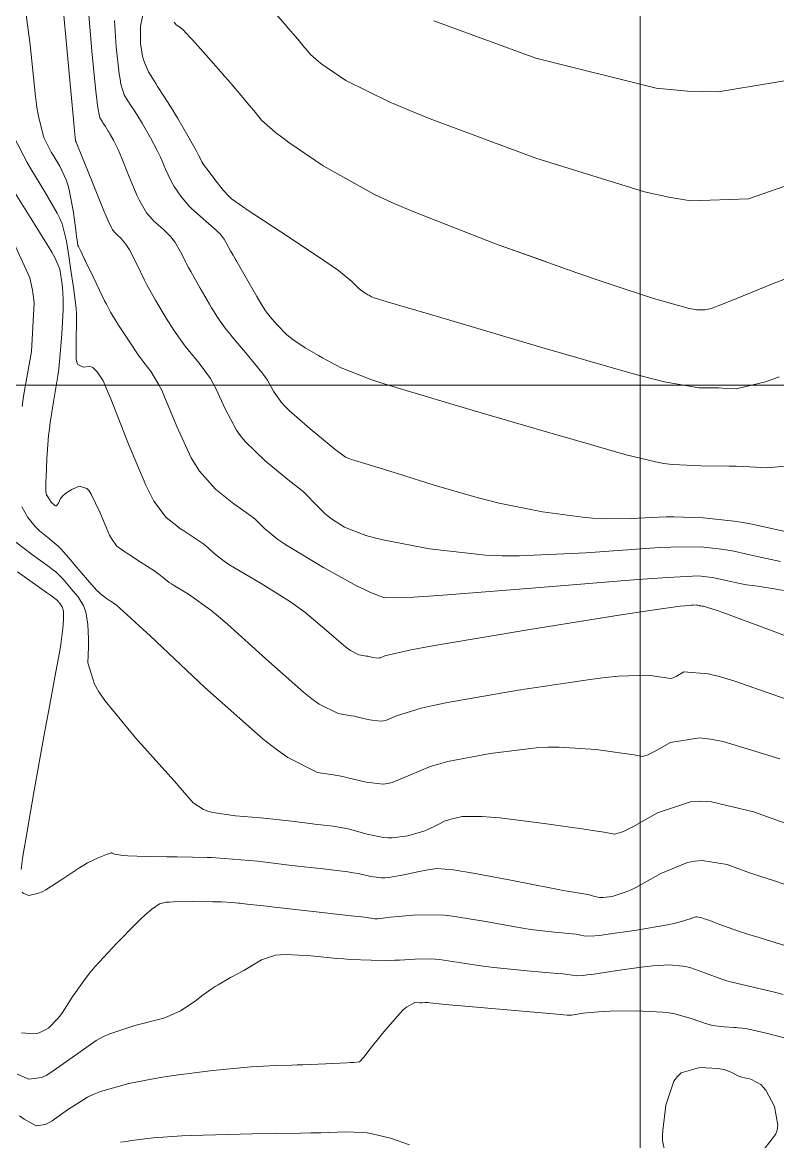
# Model space of a CAD drawing. Header units: millimetres. Extents: x 837475 to 838477, y 1189012 to 1191015.
# Drawn here: x 838037.9 to 838085.1, y 1189166.7 to 1189236.5 of the extents above; entities that cross this region are included whole.
import ezdxf

# ---------------------------------------------------------------- set-up
doc = ezdxf.new("R2010")
doc.units = ezdxf.units.MM
doc.header["$LTSCALE"] = 0.3
doc.layers.add('COORD', color=253, linetype='Continuous', lineweight=20)
doc.layers.add('COTAS 10', color=7, linetype='Continuous', lineweight=9, true_color=0x6e3e2d)
doc.layers.add('COTAS INT', color=7, linetype='Continuous', lineweight=5, true_color=0x9fa19f)

msp = doc.modelspace()

# ---------------------------------------------------------------- linework, layer by layer
at = {"layer": 'COORD'}
for p, q in [((838076.514, 1189013.872), (838076.514, 1191013.872)), ((837476.514, 1189213.872), (838476.514, 1189213.872))]:
    msp.add_line(p, q, dxfattribs=at)
at = {"layer": 'COTAS 10'}
for points in [[(838048.12, 1189221.589), (838047.806, 1189222.21), (838047.452, 1189222.821), (838047.339, 1189222.974), (838047.221, 1189223.121), (838046.74, 1189223.59), (838046.263, 1189224.008), (838046.146, 1189224.121), (838046.036, 1189224.233), (838045.694, 1189224.628), (838045.347, 1189225.212), (838045.234, 1189225.442), (838045.113, 1189225.702), (838044.614, 1189226.891), (838044.128, 1189228.084), (838044.016, 1189228.347), (838043.913, 1189228.581), (838043.622, 1189229.18), (838043.406, 1189229.558), (838043.35, 1189229.651), (838043.297, 1189229.74), (838043.12, 1189230.019), (838042.967, 1189230.254), (838042.929, 1189230.314), (838042.892, 1189230.373), (838042.773, 1189230.568), (838042.63, 1189231.317), (838042.578, 1189231.725), (838042.521, 1189232.219), (838042.27, 1189234.728), (838042.057, 1189237.254)], [(838063.63, 1189236.618), (838070, 1189234.297), (838077.515, 1189232.421), (838079.484, 1189232.238), (838081.404, 1189232.2), (838087.935, 1189233.279), (838093.249, 1189235.034), (838094.403, 1189235.423), (838095.418, 1189235.77), (838097.935, 1189236.674)], [(838037.911, 1189212.555), (838038.012, 1189213.199), (838038.513, 1189215.984), (838038.679, 1189219.008), (838038.569, 1189219.802), (838038.391, 1189220.577), (838037.183, 1189223.222)], [(838085.655, 1189204.719), (838083.513, 1189205.196), (838082.944, 1189205.297), (838082.385, 1189205.384), (838080.454, 1189205.587), (838078.635, 1189205.653), (838078.148, 1189205.653), (838077.667, 1189205.646), (838075.987, 1189205.557), (838074.139, 1189205.537), (838073.551, 1189205.574), (838072.931, 1189205.628), (838070.417, 1189205.978), (838067.721, 1189206.517), (838066.986, 1189206.69), (838066.256, 1189206.875), (838063.659, 1189207.629), (838061.435, 1189208.338), (838060.94, 1189208.494), (838060.497, 1189208.632), (838059.332, 1189208.984), (838058.644, 1189209.188), (838058.501, 1189209.233), (838058.379, 1189209.273), (838058.11, 1189209.376), (838057.692, 1189209.69), (838057.476, 1189209.863), (838057.215, 1189210.073), (838055.912, 1189211.143), (838054.595, 1189212.304), (838054.325, 1189212.571), (838054.097, 1189212.815), (838053.619, 1189213.503), (838053.239, 1189214.18), (838053.073, 1189214.418), (838052.881, 1189214.677), (838051.969, 1189215.795), (838051.043, 1189216.891), (838050.843, 1189217.137), (838050.666, 1189217.358), (838050.23, 1189217.946), (838049.877, 1189218.509), (838049.754, 1189218.713), (838049.619, 1189218.939), (838049.039, 1189219.93), (838048.453, 1189220.967), (838048.314, 1189221.221), (838048.185, 1189221.461), (838047.806, 1189222.21)], [(838085.254, 1189190.542), (838081.704, 1189191.636), (838080.92, 1189191.782), (838080.223, 1189191.86), (838078.427, 1189191.576), (838077.408, 1189190.999), (838077.202, 1189190.893), (838077.028, 1189190.809), (838076.674, 1189190.7), (838076.143, 1189190.792), (838075.859, 1189190.836), (838075.514, 1189190.887), (838073.772, 1189191.139), (838071.46, 1189191.286), (838070.756, 1189191.271), (838070.025, 1189191.232), (838067.154, 1189190.892), (838064.513, 1189190.374), (838063.926, 1189190.224), (838063.401, 1189190.07), (838062.03, 1189189.489), (838061.042, 1189189.063), (838060.758, 1189189.007), (838060.471, 1189188.978), (838059.401, 1189189.097), (838058.268, 1189189.369), (838057.942, 1189189.437), (838057.61, 1189189.501), (838056.365, 1189189.705), (838054.508, 1189190.63), (838053.79, 1189191.148), (838052.983, 1189191.78), (838049.333, 1189195.012), (838045.911, 1189198.221), (838045.248, 1189198.839), (838044.708, 1189199.34), (838043.786, 1189200.172), (838043.688, 1189200.23), (838043.668, 1189200.243), (838043.651, 1189200.254), (838043.614, 1189200.283), (838043.537, 1189200.339), (838043.494, 1189200.367), (838043.443, 1189200.4), (838043.18, 1189200.567), (838042.822, 1189200.844), (838042.711, 1189200.947), (838042.593, 1189201.062), (838042.123, 1189201.571), (838041.618, 1189202.161), (838041.479, 1189202.326), (838041.34, 1189202.492), (838040.839, 1189203.101), (838040.334, 1189203.668), (838040.193, 1189203.808), (838040.05, 1189203.94), (838039.527, 1189204.357), (838039.013, 1189204.774), (838038.876, 1189204.907), (838038.741, 1189205.048), (838038.274, 1189205.619), (838037.901, 1189206.287)], [(838085.536, 1189173.141), (838084.222, 1189173.462), (838083.939, 1189173.529), (838083.693, 1189173.585), (838083.096, 1189173.706), (838082.669, 1189173.757), (838082.529, 1189173.769), (838082.379, 1189173.78), (838081.761, 1189173.813), (838081.042, 1189173.907), (838080.829, 1189173.957), (838080.61, 1189174.018), (838079.767, 1189174.324), (838078.695, 1189174.625), (838078.33, 1189174.683), (838077.937, 1189174.73), (838076.271, 1189174.807), (838074.634, 1189174.788), (838074.258, 1189174.774), (838073.916, 1189174.756), (838072.958, 1189174.662), (838072.357, 1189174.571), (838072.238, 1189174.555), (838072.141, 1189174.544), (838071.964, 1189174.537), (838071.293, 1189174.607), (838070.884, 1189174.644), (838070.378, 1189174.69), (838065.09, 1189175.148), (838064.572, 1189175.194), (838064.147, 1189175.233), (838063.394, 1189175.31), (838063.257, 1189175.331), (838063.221, 1189175.334), (838063.185, 1189175.336), (838063.063, 1189175.333), (838062.897, 1189175.326), (838062.833, 1189175.326), (838062.762, 1189175.325), (838062.442, 1189175.329), (838061.921, 1189175.052), (838061.723, 1189174.875), (838061.502, 1189174.655), (838060.509, 1189173.499), (838059.581, 1189172.337), (838059.4, 1189172.113), (838059.252, 1189171.932), (838058.993, 1189171.633), (838058.645, 1189171.602), (838058.441, 1189171.59), (838058.191, 1189171.576), (838056.897, 1189171.512), (838055.443, 1189171.45), (838055.091, 1189171.437), (838054.761, 1189171.426), (838053.752, 1189171.401), (838052.624, 1189171.346), (838052.219, 1189171.316), (838051.774, 1189171.279), (838049.833, 1189171.093), (838047.685, 1189170.83), (838047.111, 1189170.745), (838046.545, 1189170.655), (838044.573, 1189170.284), (838042.821, 1189169.784), (838042.394, 1189169.612), (838041.993, 1189169.426), (838040.753, 1189168.634), (838039.797, 1189167.944), (838039.575, 1189167.822), (838039.371, 1189167.73), (838038.789, 1189167.646), (838038.051, 1189168.053), (838037.749, 1189168.27)]]:
    msp.add_lwpolyline(points, dxfattribs=at)
at = {"layer": 'COTAS INT'}
for points in [[(838085.483, 1189201.051), (838085.01, 1189201.15), (838083.87, 1189201.338), (838083.158, 1189201.42), (838082.956, 1189201.452), (838082.75, 1189201.489), (838081.989, 1189201.66), (838081.236, 1189201.827), (838081.035, 1189201.863), (838080.839, 1189201.894), (838080.16, 1189201.965), (838078.246, 1189201.88), (838077.271, 1189201.812), (838076.103, 1189201.724), (838070.279, 1189201.247), (838064.478, 1189200.781), (838063.324, 1189200.7), (838062.368, 1189200.64), (838060.549, 1189200.596), (838059.638, 1189200.945), (838059.254, 1189201.132), (838058.813, 1189201.358), (838056.744, 1189202.503), (838054.694, 1189203.726), (838054.265, 1189204.002), (838053.896, 1189204.25), (838053.064, 1189204.92), (838052.62, 1189205.372), (838052.495, 1189205.484), (838052.37, 1189205.589), (838051.913, 1189205.919), (838051.34, 1189206.32), (838051.141, 1189206.47), (838050.925, 1189206.637), (838050.003, 1189207.382), (838049.002, 1189208.502), (838048.737, 1189208.906), (838048.478, 1189209.351), (838047.584, 1189211.294), (838046.814, 1189213.159), (838046.634, 1189213.555), (838046.467, 1189213.898), (838045.979, 1189214.701), (838045.519, 1189215.287), (838045.369, 1189215.493), (838045.21, 1189215.718), (838044.553, 1189216.691), (838043.944, 1189217.624), (838043.814, 1189217.825), (838043.702, 1189218.001), (838043.438, 1189218.428), (838043.178, 1189218.929), (838043.068, 1189219.151), (838042.941, 1189219.409), (838042.346, 1189220.645), (838041.781, 1189221.83), (838041.672, 1189222.057), (838041.585, 1189222.239), (838041.443, 1189222.531), (838041.438, 1189222.535), (838041.436, 1189222.537), (838041.433, 1189222.541), (838041.427, 1189222.552), (838041.424, 1189222.558), (838041.421, 1189222.566), (838041.407, 1189222.601), (838041.352, 1189222.944), (838041.323, 1189223.145), (838041.289, 1189223.392), (838041.117, 1189224.666), (838040.861, 1189226.066), (838040.773, 1189226.392), (838040.679, 1189226.691), (838040.278, 1189227.549), (838039.852, 1189228.239), (838039.742, 1189228.431), (838039.635, 1189228.625), (838039.275, 1189229.33), (838038.938, 1189230.649), (838038.845, 1189231.23), (838038.752, 1189231.904), (838038.419, 1189235.118), (838037.937, 1189238.743)], [(838040.434, 1189237.855), (838040.745, 1189234.486), (838041.058, 1189231.122), (838041.119, 1189230.479), (838041.168, 1189229.961), (838041.249, 1189229.133), (838041.256, 1189229.121), (838041.259, 1189229.118), (838041.261, 1189229.114), (838041.27, 1189229.1), (838041.281, 1189229.083), (838041.284, 1189229.077), (838041.288, 1189229.072), (838041.301, 1189229.049), (838041.469, 1189228.631), (838041.571, 1189228.377), (838041.696, 1189228.063), (838042.345, 1189226.426), (838043.021, 1189224.756), (838043.163, 1189224.42), (838043.285, 1189224.14), (838043.563, 1189223.585), (838043.736, 1189223.385), (838043.792, 1189223.328), (838043.851, 1189223.271), (838044.092, 1189223.06), (838044.403, 1189222.68), (838044.506, 1189222.516), (838044.616, 1189222.326), (838044.994, 1189221.589)], [(838085.203, 1189214.39), (838084.343, 1189214.089), (838082.525, 1189213.646), (838081.674, 1189213.694), (838081.424, 1189213.702), (838081.168, 1189213.708), (838080.193, 1189213.71), (838078.047, 1189214.095), (838077.053, 1189214.342), (838075.886, 1189214.649), (838070.227, 1189216.269), (838064.639, 1189217.927), (838063.516, 1189218.26), (838062.578, 1189218.537), (838060.724, 1189219.083), (838060.177, 1189219.246), (838060.063, 1189219.282), (838059.965, 1189219.314), (838059.745, 1189219.4), (838059.61, 1189219.474), (838059.565, 1189219.499), (838059.518, 1189219.526), (838059.32, 1189219.641), (838059.064, 1189219.827), (838058.98, 1189219.9), (838058.89, 1189219.981), (838058.518, 1189220.348), (838057.672, 1189221.028), (838057.283, 1189221.305), (838056.828, 1189221.622), (838054.626, 1189223.089), (838052.463, 1189224.506), (838052.032, 1189224.791), (838051.673, 1189225.03), (838050.986, 1189225.507), (838050.698, 1189225.798), (838050.592, 1189225.92), (838050.475, 1189226.06), (838049.956, 1189226.716), (838049.471, 1189227.356), (838049.376, 1189227.486), (838049.297, 1189227.596), (838049.151, 1189227.822), (838048.992, 1189228.128), (838048.905, 1189228.288), (838048.8, 1189228.48), (838048.263, 1189229.444), (838047.641, 1189230.53), (838047.482, 1189230.799), (838047.329, 1189231.053), (838046.821, 1189231.857), (838046.381, 1189232.533), (838046.27, 1189232.707), (838046.164, 1189232.876), (838045.821, 1189233.439), (838045.554, 1189234.03), (838045.497, 1189234.217), (838045.446, 1189234.415), (838045.32, 1189235.211), (838045.303, 1189236.052), (838045.32, 1189236.277), (838045.347, 1189236.499), (838045.524, 1189237.271)], [(838053.589, 1189237.241), (838054.343, 1189236.39), (838054.518, 1189236.191), (838054.678, 1189236.007), (838055.135, 1189235.477), (838055.477, 1189235.072), (838055.565, 1189234.967), (838055.649, 1189234.865), (838055.929, 1189234.527), (838056.424, 1189234.082), (838056.645, 1189233.914), (838056.902, 1189233.727), (838058.13, 1189232.889), (838060.841, 1189231.559), (838062.033, 1189231.062), (838063.415, 1189230.509), (838070, 1189228.047), (838076.803, 1189225.939), (838078.324, 1189225.609), (838079.686, 1189225.389), (838083.295, 1189225.513), (838086.398, 1189226.592)], [(838044.971, 1189230.938), (838044.674, 1189231.394), (838044.599, 1189231.511), (838044.528, 1189231.625), (838044.297, 1189232.003), (838044.092, 1189232.674), (838044.037, 1189232.971), (838043.983, 1189233.317), (838043.795, 1189234.97), (838043.68, 1189236.653)], [(838085.764, 1189220.588), (838084.796, 1189220.204), (838082.509, 1189219.277), (838081.398, 1189218.824), (838081.17, 1189218.739), (838080.976, 1189218.671), (838080.568, 1189218.572), (838080.376, 1189218.582), (838080.32, 1189218.584), (838080.263, 1189218.585), (838080.043, 1189218.586), (838079.494, 1189218.692), (838079.228, 1189218.76), (838078.913, 1189218.845), (838077.365, 1189219.291), (838074.714, 1189220.152), (838073.703, 1189220.499), (838072.572, 1189220.892), (838067.489, 1189222.703), (838062.271, 1189224.736), (838061.055, 1189225.269), (838059.938, 1189225.79), (838056.73, 1189227.562), (838054.581, 1189229.028), (838054.132, 1189229.356), (838053.746, 1189229.649), (838052.879, 1189230.427), (838052.39, 1189231.019), (838052.243, 1189231.197), (838052.089, 1189231.38), (838051.492, 1189232.089), (838050.785, 1189232.912), (838050.563, 1189233.167), (838050.329, 1189233.434), (838049.392, 1189234.495), (838048.553, 1189235.433), (838048.382, 1189235.622), (838048.237, 1189235.781), (838047.935, 1189236.098), (838047.796, 1189236.212), (838047.754, 1189236.243), (838047.71, 1189236.272), (838047.539, 1189236.374), (838047.422, 1189236.543)], [(838086.254, 1189208.89), (838084.483, 1189208.72), (838082.971, 1189208.805), (838082.528, 1189208.82), (838082.073, 1189208.83), (838080.342, 1189208.834), (838078.514, 1189208.929), (838077.998, 1189208.996), (838077.478, 1189209.082), (838075.565, 1189209.541), (838072.931, 1189210.313), (838071.957, 1189210.596), (838070.876, 1189210.909), (838066.087, 1189212.291), (838061.488, 1189213.659), (838060.528, 1189213.963), (838059.703, 1189214.236), (838057.854, 1189214.954), (838056.919, 1189215.457), (838056.671, 1189215.594), (838056.428, 1189215.729), (838055.588, 1189216.212), (838054.828, 1189216.72), (838054.636, 1189216.872), (838054.451, 1189217.03), (838053.848, 1189217.64), (838053.392, 1189218.174), (838053.3, 1189218.283), (838053.223, 1189218.376), (838053.068, 1189218.574), (838052.844, 1189218.951), (838052.724, 1189219.157), (838052.578, 1189219.408), (838051.84, 1189220.681), (838051.09, 1189221.986), (838050.937, 1189222.256), (838050.807, 1189222.487), (838050.535, 1189222.993), (838050.287, 1189223.317), (838050.173, 1189223.433), (838050.038, 1189223.561), (838049.389, 1189224.12), (838048.675, 1189224.744), (838048.5, 1189224.913), (838048.336, 1189225.081), (838047.825, 1189225.672), (838047.409, 1189226.284), (838047.305, 1189226.464), (838047.205, 1189226.649), (838046.882, 1189227.357), (838046.56, 1189228.106), (838046.461, 1189228.317), (838046.356, 1189228.53), (838045.942, 1189229.312), (838045.524, 1189230.044), (838045.416, 1189230.225), (838045.313, 1189230.396), (838044.971, 1189230.938)], [(838037.269, 1189229.639), (838038.014, 1189228.181), (838038.236, 1189227.78), (838038.464, 1189227.382), (838039.346, 1189225.955), (838040.116, 1189224.619), (838040.275, 1189224.278), (838040.41, 1189223.949), (838040.699, 1189222.862), (838040.847, 1189221.806), (838040.893, 1189221.496), (838040.941, 1189221.179), (838041.134, 1189219.969), (838041.283, 1189218.684), (838041.304, 1189218.32), (838041.315, 1189217.951), (838041.285, 1189216.59), (838041.3, 1189215.502), (838041.341, 1189215.307), (838041.397, 1189215.158), (838041.734, 1189214.999), (838042.135, 1189215.04), (838042.233, 1189215.016), (838042.324, 1189214.977), (838042.606, 1189214.706), (838042.812, 1189214.397), (838042.856, 1189214.332), (838042.894, 1189214.277), (838042.984, 1189214.155), (838043.259, 1189213.509), (838043.414, 1189213.124), (838043.602, 1189212.649), (838044.566, 1189210.189), (838045.647, 1189207.636), (838045.909, 1189207.102), (838046.155, 1189206.644), (838046.911, 1189205.615), (838047.572, 1189205.096), (838047.758, 1189204.959), (838047.946, 1189204.825), (838048.637, 1189204.365), (838049.259, 1189203.944), (838049.404, 1189203.835), (838049.536, 1189203.73), (838049.914, 1189203.374), (838050.545, 1189202.882), (838050.837, 1189202.689), (838051.18, 1189202.472), (838052.843, 1189201.486), (838054.684, 1189200.342), (838055.14, 1189200.026), (838055.573, 1189199.71), (838056.939, 1189198.568), (838057.986, 1189197.641), (838058.218, 1189197.46), (838058.424, 1189197.311), (838058.957, 1189197.046), (838059.314, 1189196.987), (838059.409, 1189196.968), (838059.503, 1189196.949), (838059.828, 1189196.871), (838060.135, 1189196.837), (838060.218, 1189196.845), (838060.299, 1189196.861), (838060.583, 1189196.983), (838062.12, 1189197.337), (838062.991, 1189197.498), (838064.056, 1189197.688), (838069.513, 1189198.602), (838075.057, 1189199.495), (838076.178, 1189199.67), (838077.118, 1189199.815), (838079.018, 1189200.079), (838079.613, 1189200.128), (838079.731, 1189200.137), (838079.829, 1189200.144), (838080.013, 1189200.154), (838080.066, 1189200.148), (838080.081, 1189200.146), (838080.097, 1189200.143), (838080.215, 1189200.117), (838080.232, 1189200.114), (838080.247, 1189200.111), (838080.303, 1189200.105), (838080.393, 1189200.09), (838080.43, 1189200.082), (838080.472, 1189200.073), (838080.669, 1189200.026), (838081.338, 1189199.801), (838081.677, 1189199.679), (838082.083, 1189199.532), (838084.107, 1189198.788), (838086.839, 1189197.773)], [(838037.076, 1189226.525), (838038.413, 1189224.361), (838039.553, 1189222.557), (838039.774, 1189222.179), (838039.956, 1189221.853), (838040.273, 1189221.117), (838040.331, 1189220.705), (838040.349, 1189220.584), (838040.367, 1189220.46), (838040.442, 1189219.988), (838040.485, 1189219.241), (838040.483, 1189218.944), (838040.476, 1189218.608), (838040.4, 1189217.069), (838040.254, 1189215.348), (838040.202, 1189214.897), (838040.146, 1189214.458), (838039.903, 1189212.963), (838039.668, 1189211.537), (838039.618, 1189211.141), (838039.573, 1189210.744), (838039.465, 1189209.306), (838039.413, 1189208.113), (838039.404, 1189207.871), (838039.397, 1189207.667), (838039.391, 1189207.247), (838039.448, 1189207.041), (838039.481, 1189206.971), (838039.521, 1189206.896), (838039.73, 1189206.58), (838039.956, 1189206.356), (838040.009, 1189206.339), (838040.057, 1189206.342), (838040.191, 1189206.515), (838040.324, 1189206.792), (838040.371, 1189206.86), (838040.422, 1189206.925), (838040.641, 1189207.13), (838040.925, 1189207.309), (838041.015, 1189207.357), (838041.112, 1189207.405), (838041.506, 1189207.575), (838041.96, 1189207.428), (838042.095, 1189207.277), (838042.233, 1189207.078), (838042.766, 1189205.959), (838043.267, 1189204.764), (838043.385, 1189204.517), (838043.495, 1189204.306), (838043.819, 1189203.848), (838044.218, 1189203.555), (838044.375, 1189203.448), (838044.552, 1189203.33), (838045.361, 1189202.811), (838046.148, 1189202.3), (838046.312, 1189202.187), (838046.452, 1189202.087), (838046.764, 1189201.829), (838047.098, 1189201.568), (838047.253, 1189201.466), (838047.434, 1189201.351), (838048.314, 1189200.829), (838049.696, 1189199.841), (838050.194, 1189199.433), (838050.742, 1189198.965), (838053.136, 1189196.79), (838055.485, 1189194.711), (838056.004, 1189194.304), (838056.466, 1189193.97), (838057.661, 1189193.375), (838058.462, 1189193.244), (838058.675, 1189193.203), (838058.885, 1189193.159), (838059.614, 1189192.984), (838060.303, 1189192.907), (838060.488, 1189192.926), (838060.67, 1189192.962), (838061.306, 1189193.236), (838062.849, 1189193.718), (838063.603, 1189193.885), (838064.498, 1189194.066), (838068.91, 1189194.841), (838073.401, 1189195.512), (838074.345, 1189195.628), (838075.16, 1189195.713), (838077.024, 1189195.766), (838077.857, 1189195.646), (838078.021, 1189195.621), (838078.157, 1189195.6), (838078.411, 1189195.556), (838078.58, 1189195.609), (838078.663, 1189195.648), (838078.762, 1189195.699), (838079.248, 1189195.975), (838080.779, 1189195.859), (838081.537, 1189195.663), (838082.438, 1189195.396), (838086.898, 1189193.841)], [(838067.489, 1189222.703), (838070.617, 1189221.589)], [(838040.07, 1189221.589), (838039.956, 1189221.853)], [(838040.879, 1189221.589), (838040.847, 1189221.806)], [(838041.896, 1189221.589), (838041.781, 1189221.83)], [(838044.616, 1189222.326), (838045.076, 1189221.428), (838045.563, 1189220.435), (838045.691, 1189220.186), (838045.815, 1189219.948), (838046.239, 1189219.179), (838046.661, 1189218.47), (838046.784, 1189218.269), (838046.911, 1189218.067), (838047.391, 1189217.318), (838047.938, 1189216.538), (838048.106, 1189216.315), (838048.281, 1189216.089), (838048.974, 1189215.248), (838049.674, 1189214.288), (838049.853, 1189213.986), (838050.027, 1189213.67), (838050.601, 1189212.398), (838051.309, 1189211.066), (838051.566, 1189210.71), (838051.849, 1189210.361), (838053.095, 1189209.149), (838054.279, 1189208.178), (838054.524, 1189207.981), (838054.733, 1189207.814), (838055.189, 1189207.473), (838055.481, 1189207.233), (838055.587, 1189207.132), (838055.704, 1189207.015), (838056.214, 1189206.466), (838056.849, 1189205.847), (838057.045, 1189205.686), (838057.249, 1189205.531), (838058.055, 1189205.006), (838059.393, 1189204.498), (838059.932, 1189204.352), (838060.544, 1189204.204), (838063.361, 1189203.652), (838066.864, 1189203.269), (838067.907, 1189203.228), (838068.983, 1189203.215), (838073.133, 1189203.402), (838076.885, 1189203.685), (838077.709, 1189203.733), (838078.441, 1189203.766), (838080.307, 1189203.776), (838081.612, 1189203.639), (838081.99, 1189203.58), (838082.374, 1189203.511), (838083.822, 1189203.189), (838085.285, 1189202.862)], [(838051.318, 1189221.589), (838051.09, 1189221.986)], [(838056.876, 1189221.589), (838056.828, 1189221.622)], [(838086.161, 1189186.317), (838083.609, 1189187.242), (838080.969, 1189187.875), (838080.304, 1189187.9), (838079.667, 1189187.861), (838077.605, 1189187.177), (838076.055, 1189186.299), (838075.741, 1189186.137), (838075.476, 1189186.01), (838074.937, 1189185.843), (838074.129, 1189185.984), (838073.696, 1189186.05), (838073.171, 1189186.129), (838070.52, 1189186.512), (838067.76, 1189186.859), (838067.167, 1189186.915), (838066.649, 1189186.953), (838065.398, 1189186.943), (838064.691, 1189186.785), (838064.515, 1189186.73), (838064.349, 1189186.669), (838063.822, 1189186.409), (838063.258, 1189186.129), (838063.068, 1189186.055), (838062.863, 1189185.984), (838062.002, 1189185.742), (838061.032, 1189185.619), (838060.758, 1189185.622), (838060.483, 1189185.642), (838059.47, 1189185.848), (838058.519, 1189186.113), (838058.282, 1189186.17), (838058.057, 1189186.219), (838057.339, 1189186.338), (838056.579, 1189186.426), (838056.328, 1189186.457), (838056.059, 1189186.489), (838054.937, 1189186.63), (838053.617, 1189186.782), (838053.222, 1189186.822), (838052.816, 1189186.862), (838051.242, 1189187), (838049.83, 1189187.205), (838049.524, 1189187.288), (838049.256, 1189187.381), (838048.597, 1189187.812), (838047.791, 1189188.739), (838047.43, 1189189.145), (838047.01, 1189189.616), (838044.995, 1189191.859), (838043.077, 1189194.198), (838042.717, 1189194.731), (838042.431, 1189195.213), (838042.018, 1189196.537), (838042.063, 1189197.511), (838042.065, 1189197.773), (838042.064, 1189198.031), (838042.024, 1189198.933), (838041.887, 1189199.736), (838041.823, 1189199.932), (838041.749, 1189200.116), (838041.39, 1189200.687), (838040.989, 1189201.154), (838040.888, 1189201.274), (838040.791, 1189201.389), (838040.478, 1189201.767), (838040.013, 1189202.214), (838039.821, 1189202.371), (838039.601, 1189202.543), (838038.575, 1189203.288), (838037.524, 1189204.074)], [(838037.622, 1189202.22), (838039.151, 1189201.147), (838039.449, 1189200.935), (838039.692, 1189200.76), (838040.117, 1189200.434), (838040.194, 1189200.341), (838040.218, 1189200.312), (838040.243, 1189200.283), (838040.341, 1189200.169), (838040.429, 1189200.029), (838040.447, 1189199.983), (838040.463, 1189199.935), (838040.497, 1189199.738), (838040.501, 1189199.446), (838040.498, 1189199.339), (838040.494, 1189199.219), (838040.462, 1189198.691), (838040.36, 1189197.856), (838040.311, 1189197.543), (838040.253, 1189197.195), (838039.968, 1189195.645), (838039.561, 1189193.478), (838039.426, 1189192.741), (838039.282, 1189191.945), (838038.677, 1189188.577), (838038.144, 1189185.536), (838038.044, 1189184.947), (838037.965, 1189184.467), (838037.85, 1189183.646)], [(838037.913, 1189182.231), (838037.978, 1189182.156), (838038.341, 1189182.017), (838038.949, 1189182.154), (838039.168, 1189182.253), (838039.408, 1189182.378), (838040.462, 1189183.051), (838041.527, 1189183.767), (838041.775, 1189183.921), (838042.003, 1189184.055), (838042.658, 1189184.375), (838043.092, 1189184.537), (838043.18, 1189184.571), (838043.255, 1189184.599), (838043.413, 1189184.664), (838043.496, 1189184.675), (838043.525, 1189184.67), (838043.556, 1189184.662), (838043.689, 1189184.605), (838044.082, 1189184.535), (838044.278, 1189184.519), (838044.512, 1189184.504), (838045.67, 1189184.462), (838046.967, 1189184.435), (838047.289, 1189184.429), (838047.594, 1189184.424), (838048.562, 1189184.414), (838049.469, 1189184.393), (838049.737, 1189184.382), (838050.012, 1189184.368), (838051.063, 1189184.296), (838052.097, 1189184.206), (838052.361, 1189184.18), (838052.615, 1189184.154), (838053.454, 1189184.058), (838054.426, 1189183.94), (838054.765, 1189183.9), (838055.134, 1189183.858), (838056.717, 1189183.679), (838058.259, 1189183.487), (838058.602, 1189183.435), (838058.908, 1189183.384), (838059.709, 1189183.208), (838060.368, 1189183.119), (838060.584, 1189183.124), (838060.814, 1189183.142), (838061.768, 1189183.311), (838062.721, 1189183.523), (838062.95, 1189183.567), (838063.164, 1189183.606), (838063.814, 1189183.694), (838064.86, 1189183.612), (838065.324, 1189183.543), (838065.863, 1189183.455), (838068.44, 1189182.968), (838070.99, 1189182.465), (838071.511, 1189182.366), (838071.953, 1189182.284), (838072.883, 1189182.135), (838073.254, 1189182.087), (838073.344, 1189182.068), (838073.427, 1189182.048), (838073.679, 1189181.956), (838073.978, 1189181.892), (838074.091, 1189181.889), (838074.217, 1189181.892), (838074.782, 1189181.955), (838075.642, 1189182.237), (838075.954, 1189182.378), (838076.298, 1189182.546), (838077.807, 1189183.382), (838079.489, 1189184.085), (838079.943, 1189184.17), (838080.391, 1189184.207), (838081.965, 1189183.943), (838083.354, 1189183.439), (838083.686, 1189183.325), (838083.994, 1189183.222), (838084.918, 1189182.94), (838085.992, 1189182.566)], [(838037.87, 1189173.45), (838038.624, 1189173.375), (838038.813, 1189173.397), (838038.992, 1189173.438), (838039.566, 1189173.741), (838040.108, 1189174.294), (838040.267, 1189174.493), (838040.43, 1189174.711), (838041.05, 1189175.662), (838041.866, 1189176.834), (838042.153, 1189177.191), (838042.466, 1189177.563), (838043.814, 1189179.025), (838045.08, 1189180.302), (838045.341, 1189180.557), (838045.563, 1189180.77), (838046.041, 1189181.183), (838046.248, 1189181.315), (838046.3, 1189181.35), (838046.35, 1189181.384), (838046.508, 1189181.502), (838046.911, 1189181.592), (838047.114, 1189181.608), (838047.357, 1189181.621), (838048.567, 1189181.637), (838049.835, 1189181.624), (838050.115, 1189181.618), (838050.364, 1189181.612), (838051.007, 1189181.582), (838051.424, 1189181.546), (838051.531, 1189181.535), (838051.633, 1189181.525), (838051.971, 1189181.486), (838052.794, 1189181.391), (838053.202, 1189181.344), (838053.688, 1189181.29), (838056.096, 1189181.021), (838058.462, 1189180.754), (838058.922, 1189180.7), (838059.297, 1189180.656), (838059.949, 1189180.568), (838060.065, 1189180.552), (838060.103, 1189180.553), (838060.144, 1189180.556), (838060.313, 1189180.586), (838060.733, 1189180.645), (838060.933, 1189180.667), (838061.168, 1189180.691), (838062.317, 1189180.798), (838063.84, 1189180.813), (838064.311, 1189180.78), (838064.803, 1189180.73), (838066.758, 1189180.415), (838068.709, 1189180.054), (838069.198, 1189179.975), (838069.665, 1189179.905), (838071.17, 1189179.73), (838072.296, 1189179.621), (838072.524, 1189179.594), (838072.716, 1189179.568), (838073.107, 1189179.483), (838073.691, 1189179.495), (838074.004, 1189179.529), (838074.382, 1189179.577), (838076.295, 1189179.863), (838078.233, 1189180.196), (838078.626, 1189180.274), (838078.958, 1189180.346), (838079.642, 1189180.552), (838079.917, 1189180.667), (838079.991, 1189180.68), (838080.064, 1189180.686), (838080.321, 1189180.643), (838080.547, 1189180.561), (838080.652, 1189180.526), (838080.802, 1189180.48), (838080.978, 1189180.419), (838081.044, 1189180.392), (838081.117, 1189180.362), (838081.445, 1189180.218), (838082.674, 1189179.796), (838083.315, 1189179.59), (838084.088, 1189179.345), (838087.965, 1189178.14)], [(838085.458, 1189175.829), (838084.987, 1189175.954), (838083.499, 1189176.306), (838082.251, 1189176.605), (838081.931, 1189176.697), (838081.623, 1189176.793), (838080.603, 1189177.169), (838079.679, 1189177.492), (838079.432, 1189177.554), (838079.188, 1189177.604), (838078.337, 1189177.684), (838077.317, 1189177.629), (838076.967, 1189177.594), (838076.587, 1189177.55), (838074.97, 1189177.317), (838073.497, 1189177.094), (838073.207, 1189177.056), (838072.969, 1189177.028), (838072.536, 1189177.01), (838072.004, 1189177.087), (838071.704, 1189177.119), (838071.337, 1189177.155), (838069.457, 1189177.324), (838067.378, 1189177.527), (838066.885, 1189177.585), (838066.428, 1189177.643), (838065.076, 1189177.863), (838063.996, 1189178.027), (838063.71, 1189178.052), (838063.429, 1189178.067), (838062.465, 1189178.046), (838061.481, 1189177.985), (838061.189, 1189177.975), (838060.888, 1189177.968), (838059.728, 1189177.97), (838058.408, 1189178.028), (838058.005, 1189178.056), (838057.587, 1189178.09), (838055.943, 1189178.257), (838054.408, 1189178.341), (838054.059, 1189178.322), (838053.743, 1189178.285), (838052.873, 1189178), (838052.178, 1189177.584), (838051.971, 1189177.465), (838051.759, 1189177.344), (838050.943, 1189176.892), (838050.16, 1189176.445), (838049.969, 1189176.326), (838049.79, 1189176.21), (838049.234, 1189175.81), (838048.721, 1189175.425), (838048.568, 1189175.318), (838048.411, 1189175.211), (838047.803, 1189174.824), (838046.979, 1189174.448), (838046.686, 1189174.347), (838046.363, 1189174.247), (838044.961, 1189173.901), (838043.393, 1189173.391), (838042.966, 1189173.189), (838042.543, 1189172.96), (838041.038, 1189171.911), (838039.72, 1189170.959), (838039.413, 1189170.79), (838039.132, 1189170.663), (838038.329, 1189170.548), (838037.606, 1189170.854)], [(838084.275, 1189166.18), (838084.986, 1189167.095), (838085.078, 1189167.377), (838085.124, 1189167.671), (838084.909, 1189168.835), (838084.371, 1189169.855), (838084.214, 1189170.058), (838084.053, 1189170.227), (838083.44, 1189170.551), (838082.878, 1189170.673), (838082.748, 1189170.715), (838082.63, 1189170.761), (838082.298, 1189170.957), (838081.826, 1189171.14), (838081.62, 1189171.178), (838081.38, 1189171.211), (838080.24, 1189171.283), (838079.092, 1189170.946), (838078.848, 1189170.72), (838078.635, 1189170.436), (838078.13, 1189168.935), (838077.937, 1189167.347), (838077.921, 1189167.008), (838077.92, 1189166.714), (838078.054, 1189166.02)], [(838062.12, 1189166.461), (838060.932, 1189166.869), (838059.774, 1189167.143), (838059.464, 1189167.192), (838059.158, 1189167.228), (838058.088, 1189167.258), (838056.568, 1189167.209), (838055.977, 1189167.195), (838055.313, 1189167.181), (838052.303, 1189167.13), (838049.229, 1189167.061), (838048.524, 1189167.035), (838047.884, 1189167.007), (838046.101, 1189166.883), (838044.769, 1189166.72), (838044.412, 1189166.667), (838044.061, 1189166.611)]]:
    msp.add_lwpolyline(points, dxfattribs=at)

doc.saveas('drawing.dxf')
